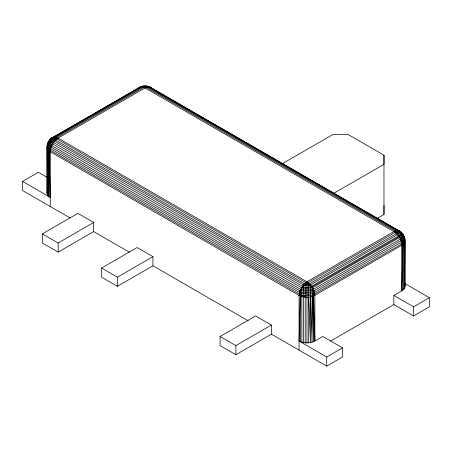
<?xml version="1.0" encoding="UTF-8"?>
<svg xmlns="http://www.w3.org/2000/svg" width="452" height="452" viewBox="0 0 452 452"><rect width="100%" height="100%" fill="white"/><g stroke="black" fill="none" stroke-linecap="round" stroke-linejoin="round"><path stroke-width="0.68" d="M47.11 193.829L47.115 146.205L46.974 192.823L48.194 195.75L50.245 197.383L49.161 151.047L49.601 148.764L51.511 146.143C50.901 143.357 48.731 139.035 52.562 137.544L139.448 87.377C143.148 85.281 148.51 85.247 151.669 88.315C148.024 85.343 141.945 85.162 138.402 88.315M50.245 206.502L50.341 150.296C44.906 144.273 48.596 139.928 54.929 137.058L54.652 141.058C50.957 142.035 47.556 145.216 47.533 149.233L47.522 194.812L47.115 148.239C47.161 143.363 51.827 139.826 56.381 139.374L56.517 137.374C51.161 139.075 42.578 145.776 50.319 150.714L49.161 151.047C43.132 146.239 51.195 133.436 58.144 138.097L306.964 281.749C311.564 284.67 314.637 289.986 314.863 295.433L314.863 341.034C310.032 343.571 303.897 343.571 299.066 341.034L300.331 289.794C304.433 288.246 309.083 289.065 313.389 289.28L400.28 239.114C401.596 236.673 402.958 232.407 399.478 231.062L150.16 87.191L148.527 86.439L148.527 86.987M48.223 150.177L49.11 196.614L49.161 151.047L299.066 295.433C303.495 297.778 308.97 297.885 313.598 296.06L314.795 294.371C309.908 296.111 303.699 296.761 299.162 293.947L50.341 150.296C51.104 145.403 53.918 140.736 58.144 138.097L145.035 87.931L147.476 86.965L149.68 86.993L400.28 231.701C404.144 233.322 402.851 238.001 400.89 240.628L314.004 290.794L299.925 290.794L51.11 147.137C48.081 143.674 48.737 138.572 53.5 137.159L51.957 138.165L51.63 139.809L51.957 142.194L53.02 143.273C50.347 144.487 48.24 147.166 48.223 150.177L48.194 195.75L47.533 149.233M139.905 87.643L139.905 87.129L138.645 87.999L141.544 86.439L139.905 87.129M330.661 341.034L393.856 304.552L393.856 295.433L401.755 290.873L401.755 245.266C401.529 239.82 398.455 234.509 393.856 231.582L145.035 87.931L145.035 86.01M303.512 342.61L303.473 287.404L302.32 286.172L53.505 142.516L53.138 139.063L53.585 137.148L51.957 138.165L54.562 137.018L141.544 86.558L141.544 86.863L145.035 86.411L146.804 87.168L146.804 86.021M150.16 87.643L150.16 87.129L149.68 86.993M300.399 341.695L300.405 296.088L301.84 295.252C301.258 290.105 301.552 284.206 306.964 281.749L393.856 231.582C399.596 227.881 405.195 235.351 405.026 240.707L405.026 286.314L404.478 288.303L401.755 290.873L402.885 244.492L402.399 242.255L400.489 239.633L400.839 237.91L398.494 236.006L311.609 286.172L310.456 287.404L310.417 342.61L308.733 297.241L308.733 283.031L305.727 282.573L56.912 138.922L56.494 138.193L56.912 137.493L143.798 87.326L146.663 87.213L145.035 86.411L143.267 87.168L143.267 86.021M301.891 342.221L301.84 295.252M53.505 142.516L51.957 142.194L52.562 143.99L301.382 287.647L303.473 287.404L303.473 284.715L305.196 285.675L311.609 286.172M305.219 342.848L305.196 283.031L306.964 284.122L310.456 284.715L310.456 287.404L312.586 287.721L399.478 237.554C400.026 235.548 401.478 232.04 398.98 230.842C403.986 232.842 405.077 238.424 401.365 242.227L314.479 292.387L313.598 293.523L313.53 341.695L312.089 286.93L398.98 236.763L399.641 237.085M306.964 281.749L306.964 342.927M308.71 342.848L308.733 297.241M312.095 296.602L312.038 342.221L310.456 296.998M402.687 234.046C404.777 236.707 405.975 240.989 402.732 243.379L314.767 293.947L313.598 293.523L313.598 289.794L312.095 289.144M377.256 218.367L383.98 214.485L383.98 205.361M282.257 163.76L332.638 134.673L348.435 134.673L383.98 155.2L383.98 164.319L333.599 193.405M150.16 87.129L151.46 88.044M398.494 236.006L400.043 235.684L397.348 234.548L398.8 233.673L397.071 234.255L397.348 230.52L400.043 231.65L398.494 230.644L398.862 232.554L398.415 235.904L400.043 235.684L401.319 236.565L403.297 238.769L404.331 241.357L404.478 288.303L404.885 241.724C404.839 236.854 400.173 233.317 395.619 232.865L397.229 232.012L398.862 232.554L401.715 234.226L403.794 236.543L404.472 237.871L404.337 238.927L401.658 243.781M299.066 350.159L299.066 295.433L299.925 290.794L302.32 286.172M310.456 285.873L310.552 284.816L397.438 234.65L398.607 234.978M50.895 146.708L50.737 148.386C46.692 145.052 48.223 139.617 52.562 137.544M47.669 143.838L47.533 145.199L47.251 144.776L48.059 142.51L49.313 140.555M395.619 230.825L395.483 232.746L397.229 232.012L395.619 230.825L398.8 231.633L401.619 233.288L403.67 235.571M46.974 192.823L47.11 191.812M47.115 145.781L47.251 144.776M403.805 289.24L403.805 243.634L404.331 241.357M301.382 287.647L301.84 289.144L300.54 289.28L51.72 145.629L52.359 143.595M399.478 237.554L400.839 237.91L401.862 238.876L403.653 242.391L402.885 244.492L402.89 290.099M271.42 334.197L271.42 325.073L255.623 315.954L220.073 336.474L220.073 345.599L235.876 354.718L271.42 334.197L326.711 366.12L342.509 357.001L342.509 347.876L322.762 336.474L314.863 341.034L313.598 296.06L401.755 245.266L402.732 243.379M401.755 245.266C405.512 243.628 405.534 239.17 403.941 235.995M50.149 140.035L50.895 139.052L50.138 139.47M308.733 284.206L397.184 233.142M313.598 294.84L314.767 293.947M303.512 297.004L305.196 295.744M56.381 139.374L54.771 138.521L56.381 137.335L53.2 138.142L54.652 137.029L53.392 137.453M138.905 87.965L139.905 87.264M301.896 296.614L303.473 295.557M143.267 86.541L54.816 137.611M312.089 286.93L310.456 287.404L303.473 287.404L302.405 286.071L305.196 285.675L303.75 284.421L306.964 284.122L308.733 283.031M312.095 290.704L313.598 289.794M141.544 86.439L51.161 138.498L51.511 138.481M70.083 217.954L22.6 190.541L22.6 181.422L38.397 172.297L47.375 177.483M93.694 231.588L58.144 252.109L42.347 242.99L42.347 233.865L77.891 213.344L93.694 222.463L93.694 231.588L129.289 252.137M42.347 233.865L58.144 242.99L93.694 222.463M152.934 265.787L117.39 286.314L101.593 277.189L101.593 268.07L137.137 247.549L152.934 256.668L152.934 265.787L248.289 320.841M101.593 268.07L117.39 277.189L152.934 256.668M220.073 336.474L235.876 345.599L271.42 325.073M299.066 341.034L326.711 357.001L342.509 347.876M393.856 295.433L413.603 306.835L429.4 297.71L429.4 306.835L413.603 315.954L393.856 304.552M308.733 285.675L310.456 284.715M400.489 239.633L401.862 238.876M299.066 295.433L300.331 294.84M141.544 86.863L143.267 86.146M299.162 293.947L300.331 293.523L308.733 294.122L313.598 293.523M49.601 148.764L50.635 148.736L299.45 292.387L314.372 292.037L313.598 290.721M53.392 141.487L54.562 141.16L303.377 284.816L303.473 285.873M54.771 138.521L58.144 138.097M140.391 86.993L142.595 86.965L145.035 87.931M143.267 87.168L146.273 87.326L395.088 230.983L395.506 231.684L397.229 232.012M401.365 242.227L402.399 242.255M400.489 231.972L400.839 231.989M393.856 231.582L395.506 231.684L395.088 232.413L308.202 282.573L305.337 282.912L306.964 284.122M145.035 86.411L148.25 86.891L146.804 86.146L148.527 86.863L147.38 86.309M400.89 232.503L401.862 232.955M313.598 292.139L314.479 292.387M54.816 139.651L305.196 284.206M398.607 230.944L148.623 86.852L148.527 86.558L149.595 86.982L148.527 86.439M49.268 149.889L50.341 150.296M397.184 231.096L146.804 86.541M50.138 145.391L51.511 146.143M404.76 283.483L429.4 297.71M22.6 181.422L50.245 197.383M400.89 240.628L401.851 241.187M53.2 140.188L54.652 141.058M300.331 289.794L301.84 290.704M397.348 230.52L398.8 231.633M399.641 231.164L400.28 231.701M312.095 287.63L313.389 289.28M299.45 292.387L300.331 293.523M401.105 232.543L401.851 233.526M50.149 147.697L50.635 148.736M51.161 144.42L51.72 145.629M299.925 290.794L300.331 292.139M404.89 285.302L405.026 286.314M403.653 242.391L403.805 243.634M404.331 237.328L404.478 238.712M413.603 306.835L413.603 315.954M404.885 239.696L404.89 287.319M383.98 155.2L383.98 214.485M326.711 357.001L326.711 366.12M235.876 345.599L235.876 354.718M141.544 86.586L141.544 86.987M117.39 277.189L117.39 286.314M58.144 242.99L58.144 252.109"/></g></svg>
